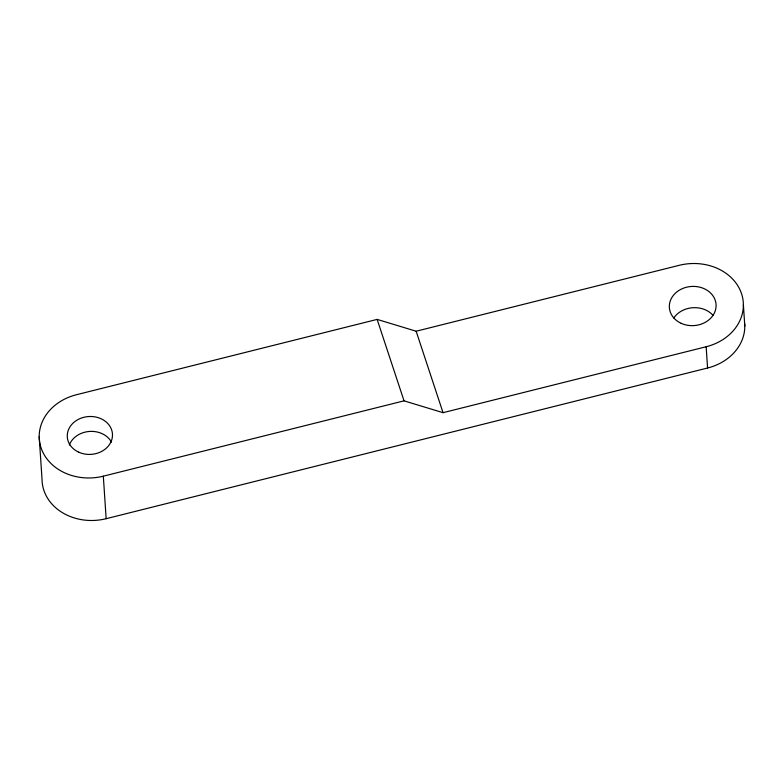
<?xml version="1.0" encoding="UTF-8"?>
<svg xmlns="http://www.w3.org/2000/svg" width="784" height="784" viewBox="0 0 784 784"><rect width="100%" height="100%" fill="white"/><g stroke="black" fill="none" stroke-linecap="round" stroke-linejoin="round"><path stroke-width="1.18" d="M377.143 319.392L76.43 394.734A50.715 42.483 -3.8 0 0 41.013 447.703A50.715 42.483 -3.8 0 0 103.321 476.182L404.034 400.84L443.038 412.678L706.159 346.753A50.715 42.483 -3.8 0 0 741.576 293.784A50.715 42.483 -3.8 0 0 679.258 265.306L416.147 331.23L377.143 319.392L404.034 400.84M39.2 436.747L42.022 479.259A50.715 42.483 -3.8 0 0 106.154 518.694L707.57 368.01A50.715 42.483 -3.8 0 0 744.712 323.792M416.147 331.23L443.038 412.678M743.389 304.741L744.8 325.997M706.159 346.753L707.57 368.01M103.321 476.182L106.154 518.694M673.789 317.99A23.402 19.61 -3.8 0 1 712.95 315.276M69.315 445.028A22.628 18.953 -3.8 0 1 89.533 431.435A22.628 18.953 -3.8 0 1 111.465 442.098M681.149 323.312A23.402 19.61 -3.8 0 0 716.096 305.437A23.402 19.61 -3.8 0 0 680.875 289.335A23.402 19.61 -3.8 0 0 681.149 323.312M78.704 452.172A22.628 18.953 -3.8 0 0 112.494 434.885A22.628 18.953 -3.8 0 0 78.439 419.322A22.628 18.953 -3.8 0 0 78.704 452.172"/></g></svg>
